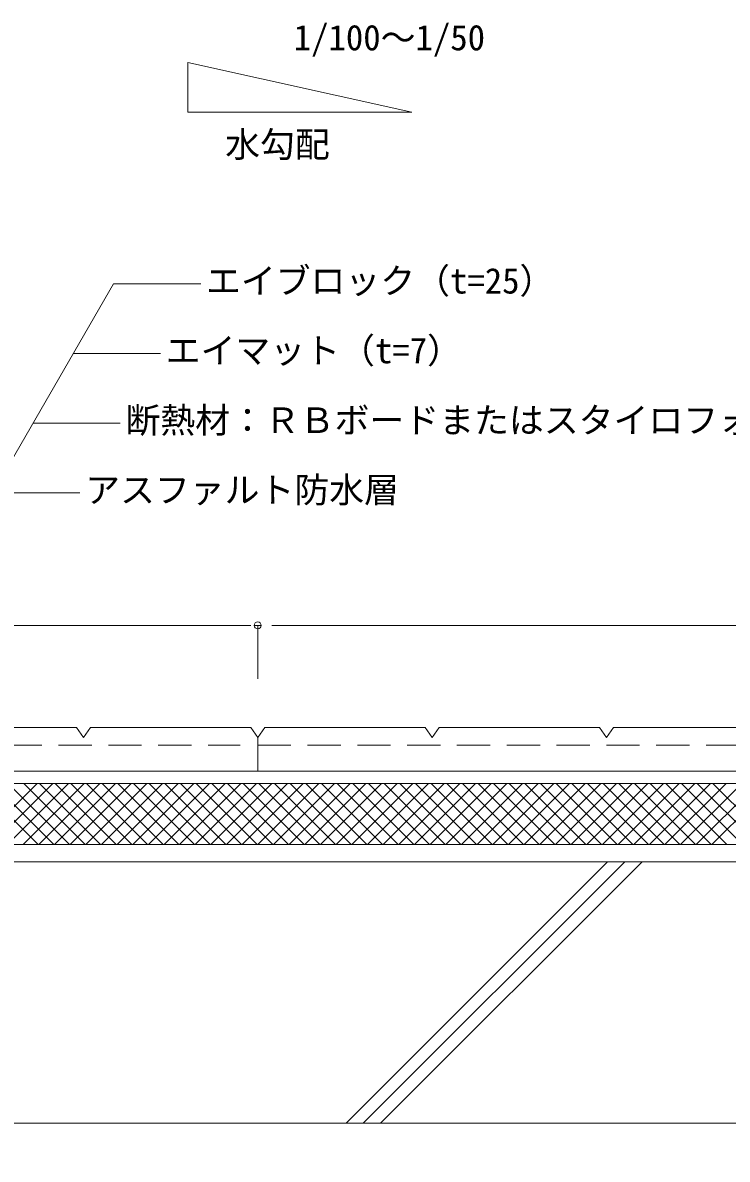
# Model space of a CAD drawing. Units: millimetres, scale not verified. Extents: x -1380 to 1380, y -955 to 955.
# Drawn here: x 75 to 479, y -531 to 122 of the extents above; entities that cross this region are included whole.
import ezdxf
from ezdxf.enums import TextEntityAlignment as Align

# ---------------------------------------------------------------- set-up
doc = ezdxf.new("R2010")
doc.units = ezdxf.units.MM
doc.header["$LTSCALE"] = 3
doc.linetypes.add('USER1', pattern=[9.525, 6.35, -3.175])
for name, color, linetype, lineweight in [('0-0_0', 7, 'Continuous', 9), ('0-2_KUTAI', 3, 'Continuous', 18), ('0-3_BOUSUI', 1, 'Continuous', 18), ('0-4_MOJI', 7, 'Continuous', 18), ('0-5_HATCH', 9, 'Continuous', 18), ('0-6_sunpo', 7, 'Continuous', 18), ('0-A_BUHIN', 7, 'Continuous', 9)]:
    doc.layers.add(name, color=color, linetype=linetype, lineweight=lineweight)
doc.styles.add('ＭＳ ゴシック', font='')
doc.styles.get('ＭＳ ゴシック').set_extended_font_data('MS Gothic')

# ---------------------------------------------------------------- blocks, each defined once
blk = doc.blocks.new('_DOT')
at = {"layer": '0-0_0'}
for p, q in [((-0.5, 0), (-1, 0)), ((0.25, 0), (-0.25, 0))]:
    blk.add_line(p, q, dxfattribs=at)
blk.add_circle((0, 0), 0.25, dxfattribs=at)

msp = doc.modelspace()

# ---------------------------------------------------------------- linework, layer by layer
at = {"layer": '0-2_KUTAI'}
msp.add_line((900.023, -359.984), (-399.981, -359.984), dxfattribs=at)
msp.add_lwpolyline([(900.023, -509.984), (-399.981, -509.984), (-399.981, -659.984)], dxfattribs=at)
at = {"layer": '0-3_BOUSUI'}
msp.add_line((900.023, -314.984), (-381.338, -314.984), dxfattribs=at)
msp.add_lwpolyline([(900.023, -349.984), (-346.338, -349.984), (-389.981, -306.342), (-389.981, -145.484)], dxfattribs=at)
at = {"layer": '0-4_MOJI'}
for p, q in [((169.95, 98.763), (169.95, 70.257)), ((104.244, -68.283), (154.244, -68.283)), ((81.15, -108.283), (131.15, -108.283)), ((58.056, -148.283), (108.056, -148.283))]:
    msp.add_line(p, q, dxfattribs=at)
for points in [[(169.95, 70.257), (298.329, 70.257), (169.95, 98.763)], [(177.338, -28.283), (127.338, -28.283), (-61.153, -354.759)]]:
    msp.add_lwpolyline(points, dxfattribs=at)
at = {"layer": '0-5_HATCH'}
for p, q in [((48.499, -349.984), (83.499, -314.984)), ((84.008, -349.984), (49.008, -314.984)), ((57.48, -349.984), (92.48, -314.984)), ((92.988, -349.984), (57.988, -314.984)), ((66.46, -349.984), (101.46, -314.984)), ((101.968, -349.984), (66.968, -314.984)), ((75.44, -349.984), (110.44, -314.984)), ((110.948, -349.984), (75.948, -314.984)), ((84.42, -349.984), (119.42, -314.984)), ((119.929, -349.984), (84.929, -314.984)), ((93.401, -349.984), (128.401, -314.984)), ((128.909, -349.984), (93.909, -314.984)), ((102.381, -349.984), (137.381, -314.984)), ((137.889, -349.984), (102.889, -314.984)), ((111.361, -349.984), (146.361, -314.984)), ((146.869, -349.984), (111.869, -314.984)), ((120.341, -349.984), (155.341, -314.984)), ((155.85, -349.984), (120.85, -314.984)), ((129.322, -349.984), (164.322, -314.984)), ((164.83, -349.984), (129.83, -314.984)), ((138.302, -349.984), (173.302, -314.984)), ((173.81, -349.984), (138.81, -314.984)), ((147.282, -349.984), (182.282, -314.984)), ((182.79, -349.984), (147.79, -314.984)), ((156.262, -349.984), (191.262, -314.984)), ((191.771, -349.984), (156.771, -314.984)), ((165.243, -349.984), (200.243, -314.984)), ((200.751, -349.984), (165.751, -314.984)), ((174.223, -349.984), (209.223, -314.984)), ((209.731, -349.984), (174.731, -314.984)), ((183.203, -349.984), (218.203, -314.984)), ((218.711, -349.984), (183.711, -314.984)), ((192.183, -349.984), (227.183, -314.984)), ((227.692, -349.984), (192.692, -314.984)), ((201.164, -349.984), (236.164, -314.984)), ((236.672, -349.984), (201.672, -314.984)), ((210.144, -349.984), (245.144, -314.984)), ((245.652, -349.984), (210.652, -314.984)), ((219.124, -349.984), (254.124, -314.984)), ((254.632, -349.984), (219.632, -314.984)), ((228.104, -349.984), (263.104, -314.984)), ((263.613, -349.984), (228.613, -314.984)), ((237.085, -349.984), (272.085, -314.984)), ((272.593, -349.984), (237.593, -314.984)), ((246.065, -349.984), (281.065, -314.984)), ((281.573, -349.984), (246.573, -314.984)), ((255.045, -349.984), (290.045, -314.984)), ((290.553, -349.984), (255.553, -314.984)), ((264.025, -349.984), (299.025, -314.984)), ((299.534, -349.984), (264.534, -314.984)), ((273.006, -349.984), (308.006, -314.984)), ((308.514, -349.984), (273.514, -314.984)), ((281.986, -349.984), (316.986, -314.984)), ((317.494, -349.984), (282.494, -314.984)), ((290.966, -349.984), (325.966, -314.984)), ((326.474, -349.984), (291.474, -314.984)), ((299.946, -349.984), (334.946, -314.984)), ((335.455, -349.984), (300.455, -314.984)), ((308.927, -349.984), (343.927, -314.984)), ((344.435, -349.984), (309.435, -314.984)), ((317.907, -349.984), (352.907, -314.984)), ((353.415, -349.984), (318.415, -314.984)), ((326.887, -349.984), (361.887, -314.984)), ((362.395, -349.984), (327.395, -314.984)), ((335.867, -349.984), (370.867, -314.984)), ((371.376, -349.984), (336.376, -314.984)), ((344.848, -349.984), (379.848, -314.984)), ((380.356, -349.984), (345.356, -314.984)), ((353.828, -349.984), (388.828, -314.984)), ((389.336, -349.984), (354.336, -314.984)), ((362.808, -349.984), (397.808, -314.984)), ((398.316, -349.984), (363.316, -314.984)), ((371.789, -349.984), (406.789, -314.984)), ((407.297, -349.984), (372.297, -314.984)), ((380.769, -349.984), (415.769, -314.984)), ((416.277, -349.984), (381.277, -314.984)), ((389.749, -349.984), (424.749, -314.984)), ((425.257, -349.984), (390.257, -314.984)), ((398.729, -349.984), (433.729, -314.984)), ((434.238, -349.984), (399.238, -314.984)), ((407.71, -349.984), (442.71, -314.984)), ((443.218, -349.984), (408.218, -314.984)), ((416.69, -349.984), (451.69, -314.984)), ((452.198, -349.984), (417.198, -314.984)), ((425.67, -349.984), (460.67, -314.984)), ((461.178, -349.984), (426.178, -314.984)), ((434.65, -349.984), (469.65, -314.984)), ((470.159, -349.984), (435.159, -314.984)), ((443.631, -349.984), (478.631, -314.984)), ((479.139, -349.984), (444.139, -314.984)), ((452.611, -349.984), (487.611, -314.984)), ((488.119, -349.984), (453.119, -314.984)), ((461.591, -349.984), (496.591, -314.984)), ((497.099, -349.984), (462.099, -314.984)), ((470.571, -349.984), (505.571, -314.984)), ((506.08, -349.984), (471.08, -314.984)), ((260.66, -509.984), (410.66, -359.984)), ((270.559, -509.984), (420.559, -359.984)), ((280.459, -509.984), (430.459, -359.984))]:
    msp.add_line(p, q, dxfattribs=at)
at = {"layer": '0-6_sunpo'}
for p, q in [((-381.981, -224.343), (202.019, -224.343)), ((210.019, -255.004), (210.019, -224.343)), ((218.019, -224.343), (802.019, -224.343))]:
    msp.add_line(p, q, dxfattribs=at)
at = {"layer": '0-A_BUHIN'}
for p, q in [((14.054, -282.984), (105.985, -282.984)), ((105.985, -282.984), (110.019, -288.677)), ((114.054, -282.984), (110.019, -288.677)), ((205.985, -282.984), (114.054, -282.984)), ((205.985, -282.984), (210.019, -288.677)), ((214.054, -282.984), (210.019, -288.677)), ((214.054, -282.984), (305.985, -282.984)), ((305.985, -282.984), (310.019, -288.677)), ((314.054, -282.984), (310.019, -288.677)), ((314.054, -282.984), (405.985, -282.984)), ((405.985, -282.984), (410.019, -288.677)), ((414.054, -282.984), (410.019, -288.677)), ((414.054, -282.984), (505.985, -282.984)), ((-388.338, -307.984), (210.019, -307.984)), ((210.019, -307.984), (810.019, -307.984))]:
    msp.add_line(p, q, dxfattribs=at)
at = {"layer": '0-A_BUHIN', "linetype": 'USER1'}
for p, q in [((-389.981, -292.984), (200.019, -292.984)), ((210.019, -292.984), (800.019, -292.984))]:
    msp.add_line(p, q, dxfattribs=at)
at = {"layer": '0-A_BUHIN'}
for points in [[(210.019, -288.677), (210.019, -307.984), (210.019, -288.677)], [(210.019, -307.984), (210.019, -288.677), (210.019, -307.984)]]:
    msp.add_lwpolyline(points, dxfattribs=at)

# ---------------------------------------------------------------- block references
at = {"layer": '0-6_sunpo', "xscale": 8, "yscale": 8}
msp.add_blockref('_DOT', (210.019, -224.343), dxfattribs=at)

# ---------------------------------------------------------------- texts
at = {"layer": '0-4_MOJI', "style": 'ＭＳ ゴシック'}
for s, p in [('1/100～1/50', (230.668, 101.308)), ('水勾配', (191.336, 39.99)), ('エイブロック（t=25）', (180.338, -38.283)), ('エイマット（t=7）', (157.244, -78.283)), ('断熱材：ＲＢボードまたはスタイロフォームRB-GK-2（t≦35）', (134.15, -118.283)), ('アスファルト防水層', (111.056, -158.283))]:
    msp.add_text(s, height=14.66, dxfattribs=at).set_placement(p, align=Align.BOTTOM_LEFT)

doc.saveas('drawing.dxf')
